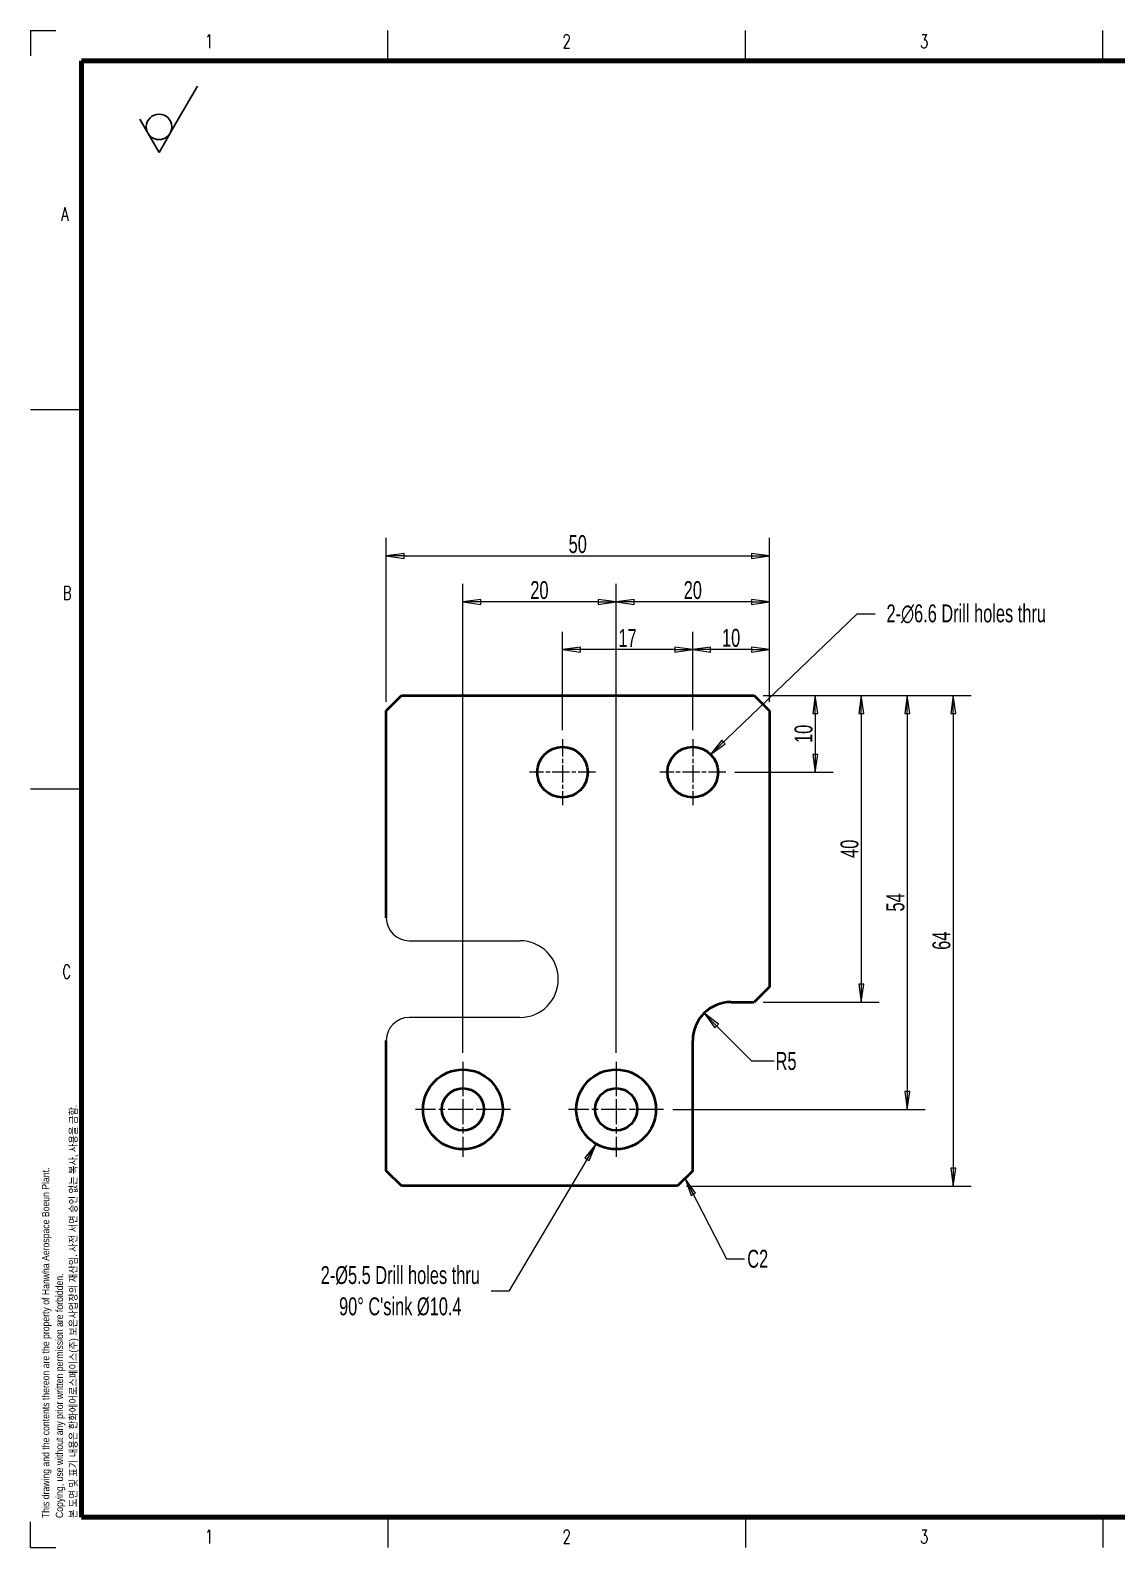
# Model space of a CAD drawing. Header units: millimetres. Extents: x 0 to 280, y 0 to 198.
# Drawn here: x 0 to 141.8, y 0 to 198 of the extents above; entities that cross this region are included whole.
import ezdxf
from ezdxf.enums import TextEntityAlignment as Align

# ---------------------------------------------------------------- set-up
doc = ezdxf.new("R2010")
doc.units = ezdxf.units.MM
doc.header["$LTSCALE"] = 0.666667
doc.linetypes.add('CHAIN', pattern=[0.3543, 0.2362, -0.0295, 0.0591, -0.0295])
doc.layers.get('0').update_dxf_attribs({"color": 8, "lineweight": 9, "true_color": 0x808080})
doc.layers.get('Defpoints').update_dxf_attribs({"lineweight": 9})
for name, color, linetype, lineweight in [('1.외형선', 7, 'Continuous', 35), ('스케치 형상(ISO)', 7, 'Continuous', 25), ('출력한계', 7, 'Continuous', 9)]:
    doc.layers.add(name, color=color, linetype=linetype, lineweight=lineweight)
for name, color, linetype, lineweight, true_color in [('3.중심선', 1, 'CHAIN', 20, 0xff0000), ('S-DIM', 8, 'Continuous', 9, 0x808080), ('글씨', 4, 'Continuous', 9, 0x00ffff)]:
    doc.layers.add(name, color=color, linetype=linetype, lineweight=lineweight, true_color=true_color)
doc.styles.add('HAS_치수문자', font='Gulim.ttf', dxfattribs={"width": 0.7})
doc.styles.add('텍스트 스타일492', font='Gulim.ttf', dxfattribs={"width": 0.9})
doc.styles.add('텍스트 스타일493', font='ROMANS.shx', dxfattribs={"width": 0.7})
doc.dimstyles.new('HAS_일반 치수', dxfattribs={"dimscale": 0.666667, "dimtxt": 3.5, "dimasz": 3.5, "dimexe": 3.5, "dimexo": 1.8, "dimgap": 0.5, "dimtad": 1, "dimdsep": 46, "dimtxsty": 'HAS_치수문자', "dimblk": 'Filled-3', "dimcen": 0.09, "dimdle": 9, "dimclrd": 256, "dimclre": 256, "dimclrt": 256, "dimazin": 2, "dimtfac": 0.5, "dimtdec": 3, "dimtmove": 0, "dimatfit": 3, "dimldrblk": 'Filled-3', "dimfxl": 1, "dimtolj": 1, "dimlwd": 5, "dimlwe": 5, "dimarcsym": 0})
doc.dimstyles.new('HAS_일반 치수$7', dxfattribs={"dimscale": 0.666667, "dimtxt": 3.5, "dimasz": 3.5, "dimexe": 3.5, "dimexo": 1.8, "dimgap": 0.5, "dimtad": 1, "dimdsep": 46, "dimtxsty": 'HAS_치수문자', "dimblk": 'Filled-3', "dimcen": 0.09, "dimdle": 9, "dimclrd": 256, "dimclre": 256, "dimclrt": 256, "dimazin": 2, "dimtfac": 0.5, "dimtdec": 3, "dimtmove": 0, "dimatfit": 3, "dimldrblk": 'Filled-3', "dimfxl": 1, "dimtolj": 1, "dimlwd": 5, "dimlwe": 5, "dimarcsym": 0})

# ---------------------------------------------------------------- blocks, each defined once
blk = doc.blocks.new('경계 HAS-A3 경계라인')
for p, q in [((70, 291.05), (70, 297)), ((140, 291.03), (140, 297)), ((210, 291.03), (210, 297)), ((0, 222.75), (10, 222.75)), ((0, 148.5), (10, 148.5)), ((140, 5.95), (140, -0.02)), ((210, 5.95), (210, -0.02)), ((70, 5.93), (70, -0.02))]:
    blk.add_line(p, q)
at = {"lineweight": 100}
for p, q in [((10, 291.03), (410, 291.03)), ((10, 5.95), (10, 291.03)), ((410, 5.95), (10, 5.95))]:
    blk.add_line(p, q, dxfattribs=at)
at = {"layer": '출력한계'}
for p, q in [((0, 297), (5, 297)), ((0, 297), (0, 292)), ((0, 0), (0, 5)), ((0, 0), (5, 0))]:
    blk.add_line(p, q, dxfattribs=at)
at = {"style": '텍스트 스타일493', "width": 0.7}
for s, p in [('1', (35, 294.85)), ('2', (105, 294.85)), ('3', (175, 294.85)), ('1', (35, 2.12)), ('2', (105, 2.12)), ('3', (175, 2.12))]:
    blk.add_text(s, height=2.7, dxfattribs=at).set_placement(p, align=Align.MIDDLE_CENTER)
for s, p in [('A', (6.04, 259.7)), ('B', (6.35, 185.52)), ('C', (6.27, 111.37))]:
    blk.add_text(s, height=2.7, dxfattribs=at).set_placement(p)
at = {"layer": '글씨', "color": 3, "true_color": 0x00ff00, "style": '텍스트 스타일492', "width": 0.9}
for s, p in [('본 도면 및 표기 내용은 한화에어로스페이스(주) 보은사업장의 재산임. 사전 서면 승인 없는 복사, 사용을 금함.', (9.11, 5.77)), ('This drawing and the contents thereon are the property of Hanwha Aerospace Boeun Plant.', (3.71, 5.77)), ('Copying, use without any prior written permission are forbidden.', (6.41, 5.77))]:
    blk.add_text(s, height=1.44, rotation=90, dxfattribs=at).set_placement(p)
blk = doc.blocks.new('[ 표면 거칠기 규정없음 ]')
at = {"layer": '스케치 형상(ISO)'}
blk.add_line((3.75, 6.5), (7.5, 12.99), dxfattribs=at)
at = {"layer": '스케치 형상(ISO)', "linetype": 'Continuous', "lineweight": 25}
for p, q in [((0, 0), (-3.75, 6.5)), ((3.75, 6.5), (0, 0))]:
    blk.add_line(p, q, dxfattribs=at)
at = {"layer": '스케치 형상(ISO)'}
blk.add_circle((0, 5), 2.5, dxfattribs=at)
blk = doc.blocks.new('Filled-3')
at = {"color": 0}
for p, q in [((0, 0), (-1, 0.143)), ((-1, 0.143), (-1, -0.143)), ((-1, 0), (0, 0)), ((-1, -0.143), (0, 0))]:
    blk.add_line(p, q, dxfattribs=at)
at = {"color": 0, "flags": 128}
blk.add_lwpolyline([(-1, -0.143), (0, 0), (-1, 0.143), (-1, -0.143)], dxfattribs=at)
at = {"color": 0}
blk.add_solid([(-1, -0.143), (0, 0), (-1, 0.143), (-1, -0.143)], dxfattribs=at)
blk = doc.blocks.new('*D28')
at = {"layer": 'Defpoints', "color": 0, "linetype": 'Continuous', "transparency": 16777216}
for p in [(96.46, 129.41), (46.46, 109.18), (96.46, 109.18)]:
    blk.add_point(p, dxfattribs=at)
at = {"layer": 'S-DIM', "linetype": 'Continuous', "lineweight": 5, "transparency": 16777216}
for p, q in [((46.46, 110.38), (46.46, 131.75)), ((96.46, 110.38), (96.46, 131.75)), ((48.79, 129.41), (94.13, 129.41))]:
    blk.add_line(p, q, dxfattribs=at)
at = {"layer": 'S-DIM', "linetype": 'Continuous', "lineweight": 5, "transparency": 16777216, "xscale": 2.333333333333333, "yscale": 2.333333333333333, "zscale": 2.333333333333333, "rotation": 180}
blk.add_blockref('Filled-3', (46.46, 129.41), dxfattribs=at)
at = {"layer": 'S-DIM', "linetype": 'Continuous', "lineweight": 5, "transparency": 16777216, "xscale": 2.333333333333333, "yscale": 2.333333333333333, "zscale": 2.333333333333333}
blk.add_blockref('Filled-3', (96.46, 129.41), dxfattribs=at)
at = {"layer": 'S-DIM', "linetype": 'Continuous', "lineweight": 9, "transparency": 16777216, "insert": (71.45, 130.94), "char_height": 2.333, "attachment_point": 5, "style": 'HAS_치수문자'}
blk.add_mtext('\\A1;50', dxfattribs=at)
blk = doc.blocks.new('*D29')
at = {"layer": 'Defpoints', "color": 0, "linetype": 'Continuous', "transparency": 16777216}
for p in [(86.46, 117.18), (96.46, 109.18), (86.46, 105.48)]:
    blk.add_point(p, dxfattribs=at)
at = {"layer": 'S-DIM', "linetype": 'Continuous', "lineweight": 5, "transparency": 16777216}
for p, q in [((86.46, 106.68), (86.46, 119.52)), ((96.46, 110.38), (96.46, 119.52)), ((94.13, 117.18), (88.79, 117.18))]:
    blk.add_line(p, q, dxfattribs=at)
at = {"layer": 'S-DIM', "linetype": 'Continuous', "lineweight": 5, "transparency": 16777216, "xscale": 2.333333333333333, "yscale": 2.333333333333333, "zscale": 2.333333333333333, "rotation": 180}
blk.add_blockref('Filled-3', (86.46, 117.18), dxfattribs=at)
at = {"layer": 'S-DIM', "linetype": 'Continuous', "lineweight": 5, "transparency": 16777216, "xscale": 2.333333333333333, "yscale": 2.333333333333333, "zscale": 2.333333333333333}
blk.add_blockref('Filled-3', (96.46, 117.18), dxfattribs=at)
at = {"layer": 'S-DIM', "linetype": 'Continuous', "lineweight": 9, "transparency": 16777216, "insert": (91.47, 118.71), "char_height": 2.333, "attachment_point": 5, "style": 'HAS_치수문자'}
blk.add_mtext('\\A1;10', dxfattribs=at)
blk = doc.blocks.new('*D30')
at = {"layer": 'Defpoints', "color": 0, "linetype": 'Continuous', "transparency": 16777216}
for p in [(69.46, 117.18), (69.46, 105.48), (86.46, 105.48)]:
    blk.add_point(p, dxfattribs=at)
at = {"layer": 'S-DIM', "linetype": 'Continuous', "lineweight": 5, "transparency": 16777216}
for p, q in [((69.46, 106.68), (69.46, 119.52)), ((86.46, 106.68), (86.46, 119.52)), ((84.13, 117.18), (71.79, 117.18))]:
    blk.add_line(p, q, dxfattribs=at)
at = {"layer": 'S-DIM', "linetype": 'Continuous', "lineweight": 5, "transparency": 16777216, "xscale": 2.333333333333333, "yscale": 2.333333333333333, "zscale": 2.333333333333333, "rotation": 180}
blk.add_blockref('Filled-3', (69.46, 117.18), dxfattribs=at)
at = {"layer": 'S-DIM', "linetype": 'Continuous', "lineweight": 5, "transparency": 16777216, "xscale": 2.333333333333333, "yscale": 2.333333333333333, "zscale": 2.333333333333333}
blk.add_blockref('Filled-3', (86.46, 117.18), dxfattribs=at)
at = {"layer": 'S-DIM', "linetype": 'Continuous', "lineweight": 9, "transparency": 16777216, "insert": (77.95, 118.71), "char_height": 2.333, "attachment_point": 5, "style": 'HAS_치수문자'}
blk.add_mtext('\\A1;17', dxfattribs=at)
blk = doc.blocks.new('*D31')
at = {"layer": 'Defpoints', "color": 0, "linetype": 'Continuous', "transparency": 16777216}
for p in [(76.46, 123.41), (96.46, 109.18), (76.46, 63.38)]:
    blk.add_point(p, dxfattribs=at)
at = {"layer": 'S-DIM', "linetype": 'Continuous', "lineweight": 5, "transparency": 16777216}
for p, q in [((76.46, 64.58), (76.46, 125.75)), ((96.46, 110.38), (96.46, 125.75)), ((94.13, 123.41), (78.79, 123.41))]:
    blk.add_line(p, q, dxfattribs=at)
at = {"layer": 'S-DIM', "linetype": 'Continuous', "lineweight": 5, "transparency": 16777216, "xscale": 2.333333333333333, "yscale": 2.333333333333333, "zscale": 2.333333333333333, "rotation": 180}
blk.add_blockref('Filled-3', (76.46, 123.41), dxfattribs=at)
at = {"layer": 'S-DIM', "linetype": 'Continuous', "lineweight": 5, "transparency": 16777216, "xscale": 2.333333333333333, "yscale": 2.333333333333333, "zscale": 2.333333333333333}
blk.add_blockref('Filled-3', (96.46, 123.41), dxfattribs=at)
at = {"layer": 'S-DIM', "linetype": 'Continuous', "lineweight": 9, "transparency": 16777216, "insert": (86.47, 124.94), "char_height": 2.333, "attachment_point": 5, "style": 'HAS_치수문자'}
blk.add_mtext('\\A1;20', dxfattribs=at)
blk = doc.blocks.new('*D32')
at = {"layer": 'Defpoints', "color": 0, "linetype": 'Continuous', "transparency": 16777216}
for p in [(56.46, 123.41), (56.46, 63.38), (76.46, 63.38)]:
    blk.add_point(p, dxfattribs=at)
at = {"layer": 'S-DIM', "linetype": 'Continuous', "lineweight": 5, "transparency": 16777216}
for p, q in [((56.46, 64.58), (56.46, 125.75)), ((76.46, 64.58), (76.46, 125.75)), ((74.13, 123.41), (58.79, 123.41))]:
    blk.add_line(p, q, dxfattribs=at)
at = {"layer": 'S-DIM', "linetype": 'Continuous', "lineweight": 5, "transparency": 16777216, "xscale": 2.333333333333333, "yscale": 2.333333333333333, "zscale": 2.333333333333333, "rotation": 180}
blk.add_blockref('Filled-3', (56.46, 123.41), dxfattribs=at)
at = {"layer": 'S-DIM', "linetype": 'Continuous', "lineweight": 5, "transparency": 16777216, "xscale": 2.333333333333333, "yscale": 2.333333333333333, "zscale": 2.333333333333333}
blk.add_blockref('Filled-3', (76.46, 123.41), dxfattribs=at)
at = {"layer": 'S-DIM', "linetype": 'Continuous', "lineweight": 9, "transparency": 16777216, "insert": (66.45, 124.94), "char_height": 2.333, "attachment_point": 5, "style": 'HAS_치수문자'}
blk.add_mtext('\\A1;20', dxfattribs=at)
blk = doc.blocks.new('*D33')
at = {"layer": 'Defpoints', "color": 0, "linetype": 'Continuous', "transparency": 16777216}
for p in [(94.46, 111.18), (94.46, 71.18), (108.46, 71.18)]:
    blk.add_point(p, dxfattribs=at)
at = {"layer": 'S-DIM', "linetype": 'Continuous', "lineweight": 5, "transparency": 16777216}
for p, q in [((95.66, 111.18), (110.79, 111.18)), ((108.46, 108.85), (108.46, 73.52)), ((95.66, 71.18), (110.79, 71.18))]:
    blk.add_line(p, q, dxfattribs=at)
at = {"layer": 'S-DIM', "linetype": 'Continuous', "lineweight": 5, "transparency": 16777216, "xscale": 2.333333333333333, "yscale": 2.333333333333333, "zscale": 2.333333333333333}
for p, rotation in [((108.46, 111.18), 90), ((108.46, 71.18), 270)]:
    blk.add_blockref('Filled-3', p, dxfattribs=dict(at, rotation=rotation))
at = {"layer": 'S-DIM', "linetype": 'Continuous', "lineweight": 9, "transparency": 16777216, "insert": (106.93, 91.19), "char_height": 2.333, "attachment_point": 5, "rotation": 90, "style": 'HAS_치수문자'}
blk.add_mtext('\\A1;40', dxfattribs=at)
blk = doc.blocks.new('*D34')
at = {"layer": 'Defpoints', "color": 0, "linetype": 'Continuous', "transparency": 16777216}
for p in [(94.46, 111.18), (90.76, 101.18), (102.46, 101.18)]:
    blk.add_point(p, dxfattribs=at)
at = {"layer": 'S-DIM', "linetype": 'Continuous', "lineweight": 5, "transparency": 16777216}
for p, q in [((95.66, 111.18), (104.79, 111.18)), ((102.46, 108.85), (102.46, 103.52)), ((91.96, 101.18), (104.79, 101.18))]:
    blk.add_line(p, q, dxfattribs=at)
at = {"layer": 'S-DIM', "linetype": 'Continuous', "lineweight": 5, "transparency": 16777216, "xscale": 2.333333333333333, "yscale": 2.333333333333333, "zscale": 2.333333333333333}
for p, rotation in [((102.46, 111.18), 90), ((102.46, 101.18), 270)]:
    blk.add_blockref('Filled-3', p, dxfattribs=dict(at, rotation=rotation))
at = {"layer": 'S-DIM', "linetype": 'Continuous', "lineweight": 9, "transparency": 16777216, "insert": (100.93, 106.19), "char_height": 2.333, "attachment_point": 5, "rotation": 90, "style": 'HAS_치수문자'}
blk.add_mtext('\\A1;10', dxfattribs=at)
blk = doc.blocks.new('*D35')
at = {"layer": 'Defpoints', "color": 0, "linetype": 'Continuous', "transparency": 16777216}
for p in [(94.46, 111.18), (82.66, 57.18), (114.46, 57.18)]:
    blk.add_point(p, dxfattribs=at)
at = {"layer": 'S-DIM', "linetype": 'Continuous', "lineweight": 5, "transparency": 16777216}
for p, q in [((95.66, 111.18), (116.79, 111.18)), ((114.46, 108.85), (114.46, 59.52)), ((83.86, 57.18), (116.79, 57.18))]:
    blk.add_line(p, q, dxfattribs=at)
at = {"layer": 'S-DIM', "linetype": 'Continuous', "lineweight": 5, "transparency": 16777216, "xscale": 2.333333333333333, "yscale": 2.333333333333333, "zscale": 2.333333333333333}
for p, rotation in [((114.46, 111.18), 90), ((114.46, 57.18), 270)]:
    blk.add_blockref('Filled-3', p, dxfattribs=dict(at, rotation=rotation))
at = {"layer": 'S-DIM', "linetype": 'Continuous', "lineweight": 9, "transparency": 16777216, "insert": (112.93, 84.19), "char_height": 2.333, "attachment_point": 5, "rotation": 90, "style": 'HAS_치수문자'}
blk.add_mtext('\\A1;54', dxfattribs=at)
blk = doc.blocks.new('*D36')
at = {"layer": 'Defpoints', "color": 0, "linetype": 'Continuous', "transparency": 16777216}
for p in [(94.46, 111.18), (84.46, 47.18), (120.46, 47.18)]:
    blk.add_point(p, dxfattribs=at)
at = {"layer": 'S-DIM', "linetype": 'Continuous', "lineweight": 5, "transparency": 16777216}
for p, q in [((95.66, 111.18), (122.79, 111.18)), ((120.46, 108.85), (120.46, 49.52)), ((85.66, 47.18), (122.79, 47.18))]:
    blk.add_line(p, q, dxfattribs=at)
at = {"layer": 'S-DIM', "linetype": 'Continuous', "lineweight": 5, "transparency": 16777216, "xscale": 2.333333333333333, "yscale": 2.333333333333333, "zscale": 2.333333333333333}
for p, rotation in [((120.46, 111.18), 90), ((120.46, 47.18), 270)]:
    blk.add_blockref('Filled-3', p, dxfattribs=dict(at, rotation=rotation))
at = {"layer": 'S-DIM', "linetype": 'Continuous', "lineweight": 9, "transparency": 16777216, "insert": (118.93, 79.19), "char_height": 2.333, "attachment_point": 5, "rotation": 90, "style": 'HAS_치수문자'}
blk.add_mtext('\\A1;64', dxfattribs=at)
blk = doc.blocks.new('*D37')
at = {"layer": 'Defpoints', "color": 0, "linetype": 'Continuous', "transparency": 16777216}
for p in [(87.93, 69.72), (91.46, 66.18)]:
    blk.add_point(p, dxfattribs=at)
at = {"layer": 'S-DIM', "linetype": 'Continuous', "lineweight": 5, "transparency": 16777216}
for p, q in [((94.16, 63.48), (89.58, 68.07)), ((97.09, 63.48), (94.16, 63.48))]:
    blk.add_line(p, q, dxfattribs=at)
at = {"layer": 'S-DIM', "linetype": 'Continuous', "lineweight": 5, "transparency": 16777216, "xscale": 2.333333333333333, "yscale": 2.333333333333333, "zscale": 2.333333333333333, "rotation": 135.0000000000083}
blk.add_blockref('Filled-3', (87.93, 69.72), dxfattribs=at)
at = {"layer": 'S-DIM', "linetype": 'Continuous', "lineweight": 9, "transparency": 16777216, "insert": (98.64, 63.48), "char_height": 2.333, "attachment_point": 5, "style": 'HAS_치수문자'}
blk.add_mtext('\\A1;R5', dxfattribs=at)

msp = doc.modelspace()

# ---------------------------------------------------------------- linework, layer by layer
for p, q in [((49.461, 79.182), (63.911, 79.182)), ((63.911, 69.182), (49.461, 69.182))]:
    msp.add_line(p, q)
for centre, radius, start, end in [((49.461, 82.182), 3, 180, 270), ((63.911, 74.182), 5, 270, 90), ((49.461, 66.182), 3, 90, 180)]:
    msp.add_arc(centre, radius, start, end)
at = {"layer": '1.외형선'}
for p, q in [((46.461, 109.182), (48.461, 111.182)), ((48.461, 111.182), (94.461, 111.182)), ((94.461, 111.182), (96.461, 109.182)), ((46.461, 82.182), (46.461, 109.182)), ((96.461, 109.182), (96.461, 73.182)), ((96.461, 73.182), (94.461, 71.182)), ((91.461, 71.182), (94.461, 71.182)), ((46.461, 49.182), (46.461, 66.182)), ((86.461, 49.182), (86.461, 66.182)), ((48.461, 47.182), (46.461, 49.182)), ((86.461, 49.182), (84.461, 47.182)), ((84.461, 47.182), (48.461, 47.182))]:
    msp.add_line(p, q, dxfattribs=at)
for centre, radius in [((69.461, 101.182), 3.3), ((86.461, 101.182), 3.3), ((56.461, 57.182), 5.2), ((76.461, 57.182), 5.2), ((56.461, 57.182), 2.75), ((76.461, 57.182), 2.75)]:
    msp.add_circle(centre, radius, dxfattribs=at)
msp.add_arc((91.461, 66.182), 5, 90, 180, dxfattribs=at)
at = {"layer": '3.중심선', "ltscale": 14.334476}
for p, q in [((69.461, 105.482), (69.461, 96.882)), ((86.461, 105.482), (86.461, 96.882)), ((73.761, 101.182), (65.161, 101.182)), ((90.761, 101.182), (82.161, 101.182))]:
    msp.add_line(p, q, dxfattribs=at)
at = {"layer": '3.중심선', "ltscale": 20.668358}
for p, q in [((56.461, 63.382), (56.461, 50.982)), ((76.461, 63.382), (76.461, 50.982)), ((62.661, 57.182), (50.261, 57.182)), ((82.661, 57.182), (70.261, 57.182))]:
    msp.add_line(p, q, dxfattribs=at)

# ---------------------------------------------------------------- block references
at = {"xscale": 0.6666666666666666, "yscale": 0.6666666666666666, "zscale": 0.6666666666666666}
for name, p in [('경계 HAS-A3 경계라인', (0, 0)), ('[ 표면 거칠기 규정없음 ]', (16.801, 182.067))]:
    msp.add_blockref(name, p, dxfattribs=at)

# ---------------------------------------------------------------- texts
at = {"layer": 'S-DIM', "char_height": 2.33333, "attachment_point": 5, "style": 'HAS_치수문자'}
for s, insert, width, line_spacing_factor in [('2-\\fAIGDT|b0|i0;{\\H2.3333;n}\\fGulim|b0|i0;{\\H2.3333;6.6 Drill holes thru}', (122.158, 121.834), 28.1734, 0.6125), ("2-Ø5.5 Drill holes thru\\P90° C'sink Ø10.4", (48.289, 33.474), 28.48952, 1.05)]:
    msp.add_mtext(s, dxfattribs=dict(at, insert=insert, width=width, line_spacing_factor=line_spacing_factor))
at = {"layer": 'S-DIM', "insert": (94.944, 37.675), "char_height": 2.3333, "attachment_point": 5, "style": 'HAS_치수문자'}
msp.add_mtext('C2', dxfattribs=at)

# ---------------------------------------------------------------- dimensions: what is measured, and where the dimension line sits
at = {"layer": 'S-DIM', "linetype": 'Continuous', "lineweight": 9}
dim = msp.add_linear_dim(base=(96.461, 129.414), p1=(46.461, 109.182), p2=(96.461, 109.182), dimstyle='HAS_일반 치수', override={"dimgap": 0.5, "dimdec": 2, "dimtol": 0, "dimlim": 0, "dimtp": 0, "dimtm": 0, "dimtdec": 3, "dimtofl": 0, "dimatfit": 1}, dxfattribs=at)
dim.commit()
dim.dimension.update_dxf_attribs({"geometry": '*D28', "text_midpoint": (71.448, 129.414), "dimtype": 160})
for base, p1, p2, angle, picture, middle in [((56.461, 123.414), (76.461, 63.382), (56.461, 63.382), 180, '*D32', (66.448, 123.414)), ((76.461, 123.414), (96.461, 109.182), (76.461, 63.382), 180, '*D31', (86.473, 123.414)), ((69.461, 117.182), (86.461, 105.482), (69.461, 105.482), 180, '*D30', (77.948, 117.182)), ((86.461, 117.182), (96.461, 109.182), (86.461, 105.482), 180, '*D29', (91.472, 117.182)), ((114.461, 57.182), (94.461, 111.182), (82.661, 57.182), 270, '*D35', (114.461, 84.189)), ((120.461, 47.182), (94.461, 111.182), (84.461, 47.182), 270, '*D36', (120.461, 79.189)), ((102.461, 101.182), (94.461, 111.182), (90.761, 101.182), 270, '*D34', (102.461, 106.189)), ((108.461, 71.182), (94.461, 111.182), (94.461, 71.182), 270, '*D33', (108.461, 91.189))]:
    dim = msp.add_linear_dim(base=base, p1=p1, p2=p2, angle=angle, dimstyle='HAS_일반 치수', override={"dimgap": 0.5, "dimdec": 2, "dimtol": 0, "dimlim": 0, "dimtp": 0, "dimtm": 0, "dimtdec": 3, "dimtofl": 0, "dimatfit": 1}, dxfattribs=at)
    dim.commit()
    dim.dimension.update_dxf_attribs({"geometry": picture, "text_midpoint": middle, "dimtype": 160})
dim = msp.add_radius_dim(center=(91.461, 66.182), mpoint=(87.926, 69.718), dimstyle='HAS_일반 치수', override={"dimgap": 0.5, "dimtad": 0, "dimtih": 1, "dimtoh": 1, "dimdec": 2, "dimlfac": 1, "dimcen": 0, "dimtol": 0, "dimlim": 0, "dimtp": 0, "dimtm": 0, "dimtdec": 3, "dimtofl": 0}, dxfattribs=at)
dim.commit()
dim.dimension.update_dxf_attribs({"geometry": '*D37', "text_midpoint": (98.637, 63.483), "dimtype": 164})

# ---------------------------------------------------------------- leaders
at = {"layer": 'S-DIM', "linetype": 'Continuous', "lineweight": 9, "annotation_type": 0, "has_hookline": 1}
for points, hookline_direction, text_width in [([(88.795, 103.516), (107.925, 121.834), (110.258, 121.834)], 0, 23.223), ([(73.861, 52.679), (62.466, 33.474), (60.132, 33.474)], 1, 23.106), ([(85.461, 48.182), (90.877, 37.675), (93.211, 37.675)], 0, 2.61)]:
    msp.add_leader(points, dimstyle='HAS_일반 치수$7', override={"dimtad": 0}, dxfattribs=dict(at, hookline_direction=hookline_direction, text_width=text_width))

doc.saveas('drawing.dxf')
